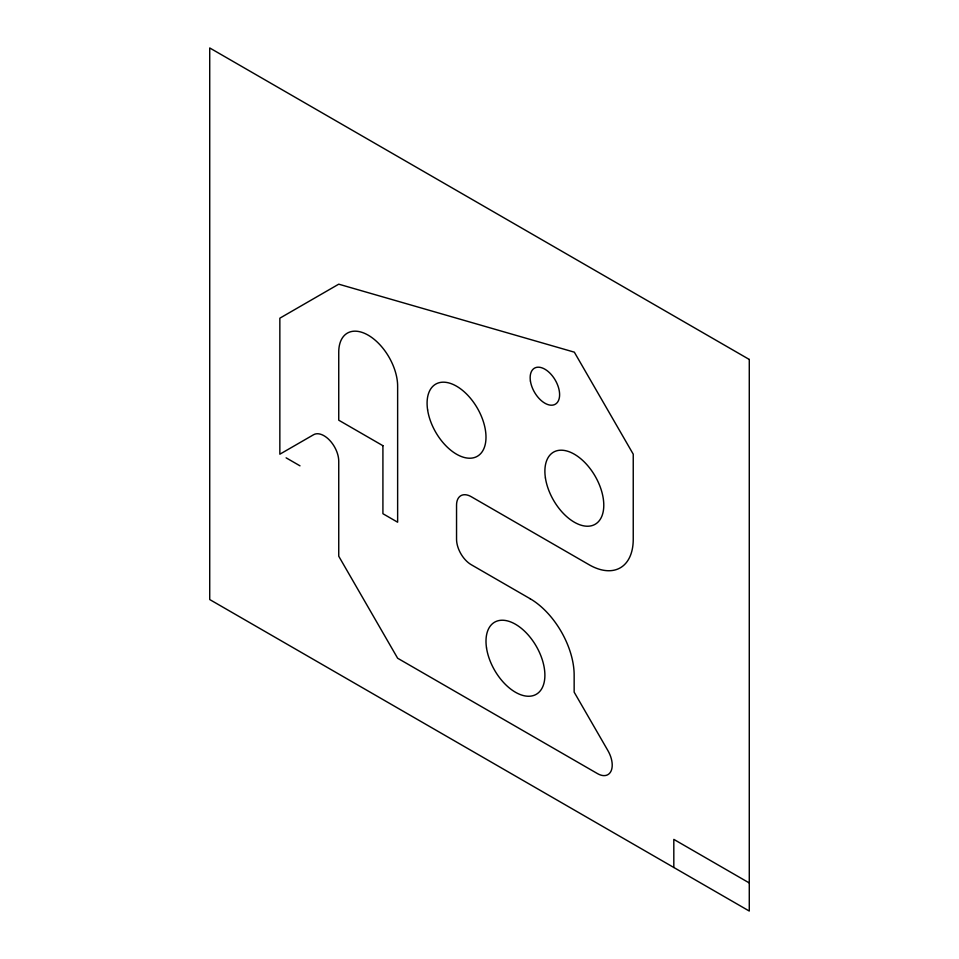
<?xml version="1.0" encoding="UTF-8"?>
<svg xmlns="http://www.w3.org/2000/svg" width="959" height="959" viewBox="0 0 959 959"><rect width="100%" height="100%" fill="white"/><g stroke="black" fill="none" stroke-linecap="round" stroke-linejoin="round"><path stroke-width="1.44" d="M286.118 457.827L299.987 465.834M530.159 598.728L471.265 564.719A20.822 12.023 60 0 1 456.544 539.222L456.544 505.213A20.822 12.023 60 0 1 471.265 496.714L589.066 564.719A62.467 36.07 60 0 0 633.24 539.21L633.24 454.182L574.333 352.169L338.743 284.176L279.848 318.184L279.848 454.206L313.605 434.715A20.822 12.023 60 0 1 329.656 440.289A20.822 12.023 60 0 1 338.743 461.243L338.743 556.22L397.637 658.234L597.505 773.625A20.822 12.023 60 0 0 611.099 770.976A20.822 12.023 60 0 0 607.91 750.609L574.153 692.134L574.153 675.124A62.467 36.07 60 0 0 529.979 598.62M749.279 882.951L673.817 839.377L673.817 867.487M749.279 359.457L209.721 47.95L209.721 599.543L749.279 911.05L749.279 359.457M382.917 445.707L338.743 420.198L338.743 352.193A41.645 24.047 60 0 1 368.196 335.182A41.645 24.047 60 0 1 397.637 386.189L397.637 522.211L382.917 513.712L382.917 445.707M427.618 409.937A41.645 24.047 60 0 0 475.82 457.035A41.645 24.047 60 0 0 466.17 393.622A41.645 24.047 60 0 0 427.618 409.937M545.419 477.954A41.645 24.047 60 0 0 593.621 525.041A41.645 24.047 60 0 0 583.971 461.639A41.645 24.047 60 0 0 545.419 477.954M486.525 647.972A41.645 24.047 60 0 0 534.726 695.071A41.645 24.047 60 0 0 525.064 631.657A41.645 24.047 60 0 0 486.525 647.972M530.423 381.059A20.822 12.023 60 0 0 554.53 404.614A20.822 12.023 60 0 0 549.699 372.907A20.822 12.023 60 0 0 530.423 381.059"/></g></svg>
